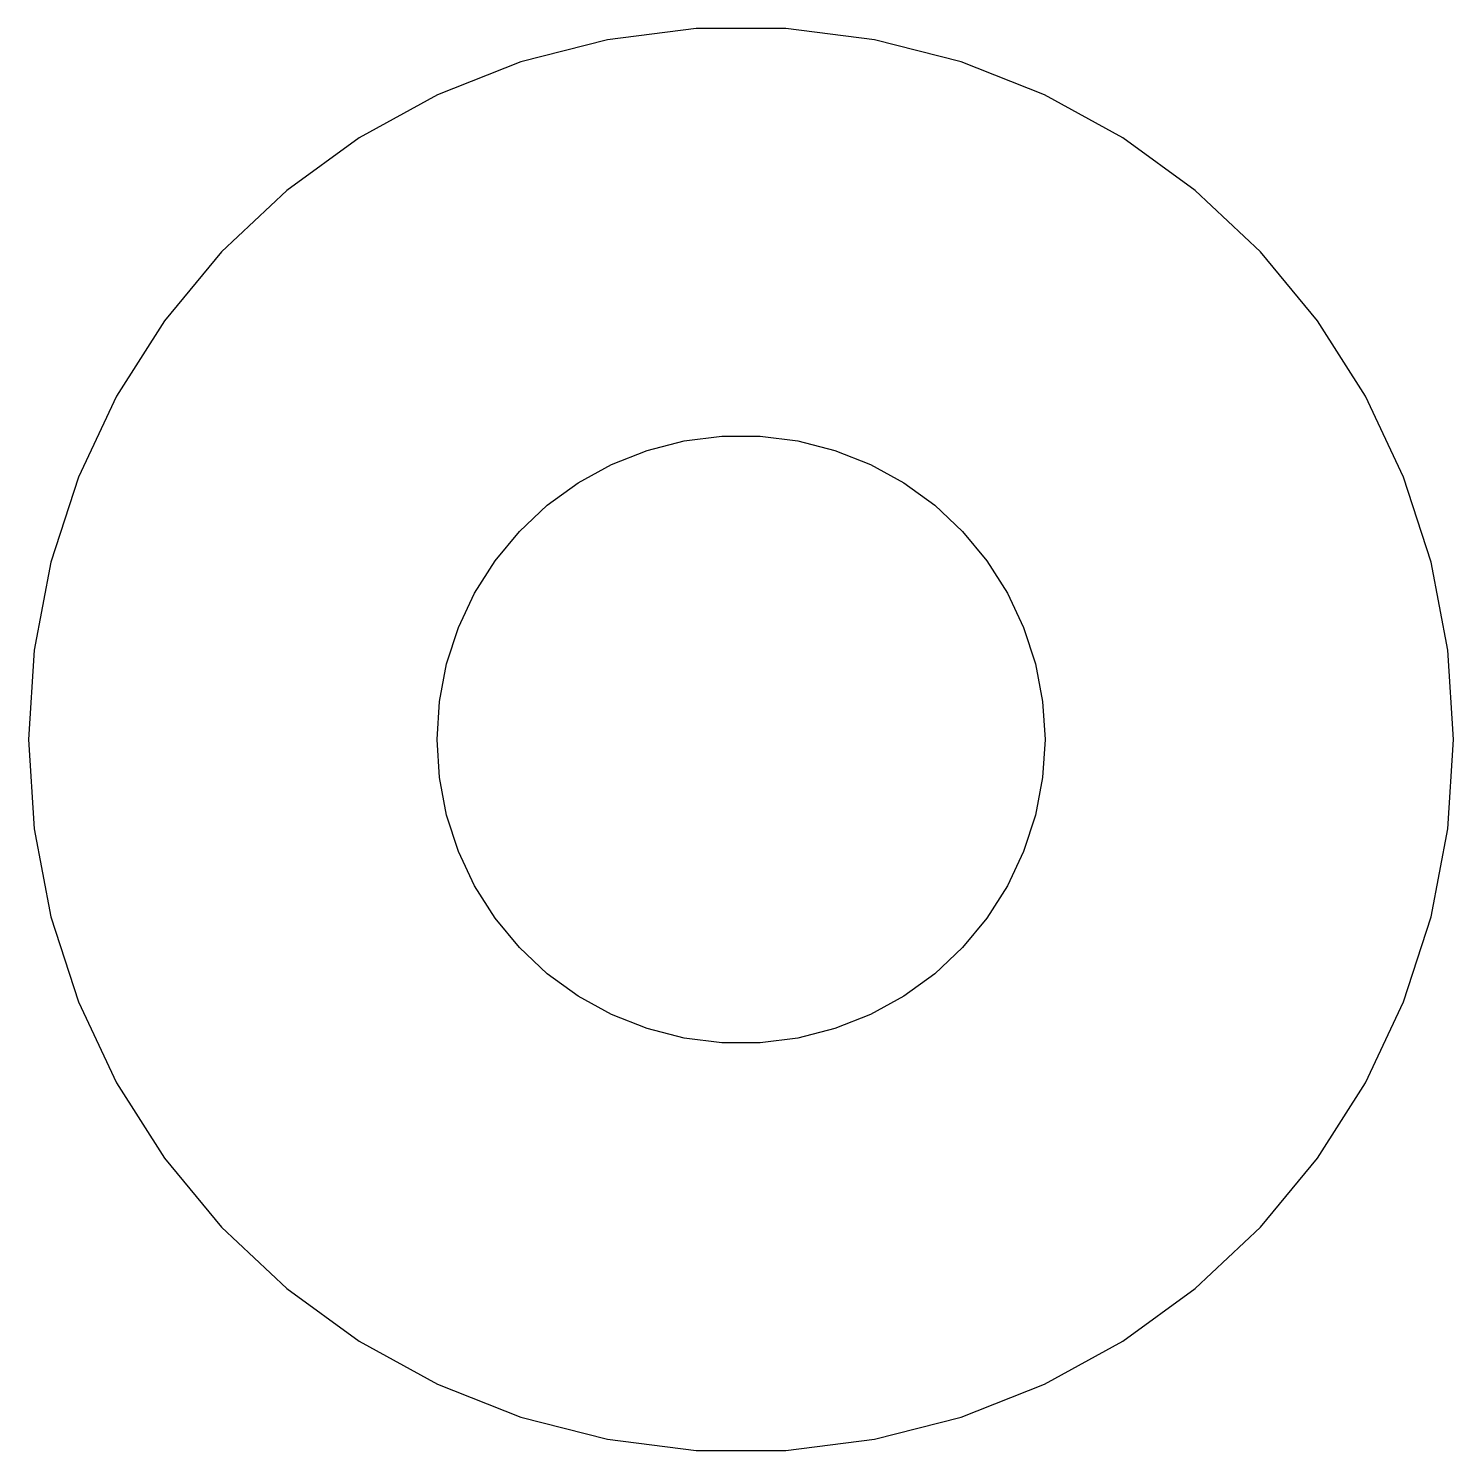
# Model space of a CAD drawing. Header units: metres. Extents: x -7.5 to 7.5, y -7.5 to 7.5.
import ezdxf

# ---------------------------------------------------------------- set-up
doc = ezdxf.new("R2010")
doc.units = ezdxf.units.M

msp = doc.modelspace()

# ---------------------------------------------------------------- linework, layer by layer
for p, q in [((-1.40535, 7.36714), (-2.31763, 7.13292)), ((-0.470917, 7.4852), (-1.40535, 7.36714)), ((0.470917, 7.4852), (-0.470917, 7.4852)), ((1.40535, 7.36714), (0.470917, 7.4852)), ((2.31763, 7.13292), (1.40535, 7.36714)), ((-2.31763, 7.13292), (-3.19334, 6.78619)), ((3.19334, 6.78619), (2.31763, 7.13292)), ((-3.19334, 6.78619), (-4.01869, 6.33246)), ((4.01869, 6.33246), (3.19334, 6.78619)), ((-4.01869, 6.33246), (-4.78067, 5.77884)), ((4.78067, 5.77884), (4.01869, 6.33246)), ((-4.78067, 5.77884), (-5.46725, 5.13409)), ((5.46725, 5.13409), (4.78067, 5.77884)), ((-5.46725, 5.13409), (-6.06763, 4.40839)), ((6.06763, 4.40839), (5.46725, 5.13409)), ((-6.06763, 4.40839), (-6.5723, 3.61314)), ((6.5723, 3.61314), (6.06763, 4.40839)), ((-6.5723, 3.61314), (-6.97331, 2.76093)), ((6.97331, 2.76093), (6.5723, 3.61314)), ((-0.599609, 3.14331), (-0.200928, 3.19368)), ((-0.200928, 3.19368), (0.200928, 3.19368)), ((0.200928, 3.19368), (0.599609, 3.14331)), ((-1.36249, 2.89543), (-0.988846, 3.04338)), ((-0.988846, 3.04338), (-0.599609, 3.14331)), ((0.599609, 3.14331), (0.988846, 3.04338)), ((0.988846, 3.04338), (1.36249, 2.89543)), ((-1.71465, 2.70184), (-1.36249, 2.89543)), ((1.36249, 2.89543), (1.71465, 2.70184)), ((-6.97331, 2.76093), (-7.26436, 1.86517)), ((-2.03975, 2.46564), (-1.71465, 2.70184)), ((1.71465, 2.70184), (2.03975, 2.46564)), ((7.26436, 1.86517), (6.97331, 2.76093)), ((-2.33269, 2.19054), (-2.03975, 2.46564)), ((2.03975, 2.46564), (2.33269, 2.19054)), ((-2.58885, 1.88091), (-2.33269, 2.19054)), ((2.33269, 2.19054), (2.58885, 1.88091)), ((-7.26436, 1.86517), (-7.44086, 0.939987)), ((-2.80417, 1.54161), (-2.58885, 1.88091)), ((2.58885, 1.88091), (2.80417, 1.54161)), ((7.44086, 0.939987), (7.26436, 1.86517)), ((-2.97528, 1.17799), (-2.80417, 1.54161)), ((2.80417, 1.54161), (2.97528, 1.17799)), ((-3.09946, 0.795807), (-2.97528, 1.17799)), ((2.97528, 1.17799), (3.09946, 0.795807)), ((-7.44086, 0.939987), (-7.5, 0)), ((7.5, 0), (7.44086, 0.939987)), ((-3.17476, 0.401062), (-3.09946, 0.795807)), ((3.09946, 0.795807), (3.17476, 0.401062)), ((-3.2, 0), (-3.17476, 0.401062)), ((3.17476, 0.401062), (3.2, 0)), ((-7.5, 0), (-7.44086, -0.939987)), ((-3.17476, -0.401062), (-3.2, 0)), ((3.2, 0), (3.17476, -0.401062)), ((7.44086, -0.939987), (7.5, 0)), ((-3.09946, -0.795807), (-3.17476, -0.401062)), ((3.17476, -0.401062), (3.09946, -0.795807)), ((-2.97528, -1.17799), (-3.09946, -0.795807)), ((3.09946, -0.795807), (2.97528, -1.17799)), ((-7.44086, -0.939987), (-7.26436, -1.86517)), ((7.26436, -1.86517), (7.44086, -0.939987)), ((-2.80417, -1.54161), (-2.97528, -1.17799)), ((2.97528, -1.17799), (2.80417, -1.54161)), ((-2.58885, -1.88091), (-2.80417, -1.54161)), ((2.80417, -1.54161), (2.58885, -1.88091)), ((-7.26436, -1.86517), (-6.97331, -2.76093)), ((-2.33269, -2.19054), (-2.58885, -1.88091)), ((2.58885, -1.88091), (2.33269, -2.19054)), ((6.97331, -2.76093), (7.26436, -1.86517)), ((-2.03975, -2.46564), (-2.33269, -2.19054)), ((2.33269, -2.19054), (2.03975, -2.46564)), ((-1.71465, -2.70184), (-2.03975, -2.46564)), ((2.03975, -2.46564), (1.71465, -2.70184)), ((-6.97331, -2.76093), (-6.5723, -3.61314)), ((-1.36249, -2.89543), (-1.71465, -2.70184)), ((1.71465, -2.70184), (1.36249, -2.89543)), ((6.5723, -3.61314), (6.97331, -2.76093)), ((-0.988846, -3.04338), (-1.36249, -2.89543)), ((1.36249, -2.89543), (0.988846, -3.04338)), ((-0.599609, -3.14331), (-0.988846, -3.04338)), ((-0.200928, -3.19368), (-0.599609, -3.14331)), ((0.599609, -3.14331), (0.200928, -3.19368)), ((0.988846, -3.04338), (0.599609, -3.14331)), ((0.200928, -3.19368), (-0.200928, -3.19368)), ((-6.5723, -3.61314), (-6.06763, -4.40839)), ((6.06763, -4.40839), (6.5723, -3.61314)), ((-6.06763, -4.40839), (-5.46725, -5.13409)), ((5.46725, -5.13409), (6.06763, -4.40839)), ((-5.46725, -5.13409), (-4.78067, -5.77884)), ((4.78067, -5.77884), (5.46725, -5.13409)), ((-4.78067, -5.77884), (-4.01869, -6.33246)), ((4.01869, -6.33246), (4.78067, -5.77884)), ((-4.01869, -6.33246), (-3.19334, -6.78619)), ((3.19334, -6.78619), (4.01869, -6.33246)), ((-3.19334, -6.78619), (-2.31763, -7.13292)), ((2.31763, -7.13292), (3.19334, -6.78619)), ((-2.31763, -7.13292), (-1.40535, -7.36714)), ((1.40535, -7.36714), (2.31763, -7.13292)), ((-1.40535, -7.36714), (-0.470917, -7.4852)), ((-0.470917, -7.4852), (0.470917, -7.4852)), ((0.470917, -7.4852), (1.40535, -7.36714))]:
    msp.add_line(p, q)

doc.saveas('drawing.dxf')
